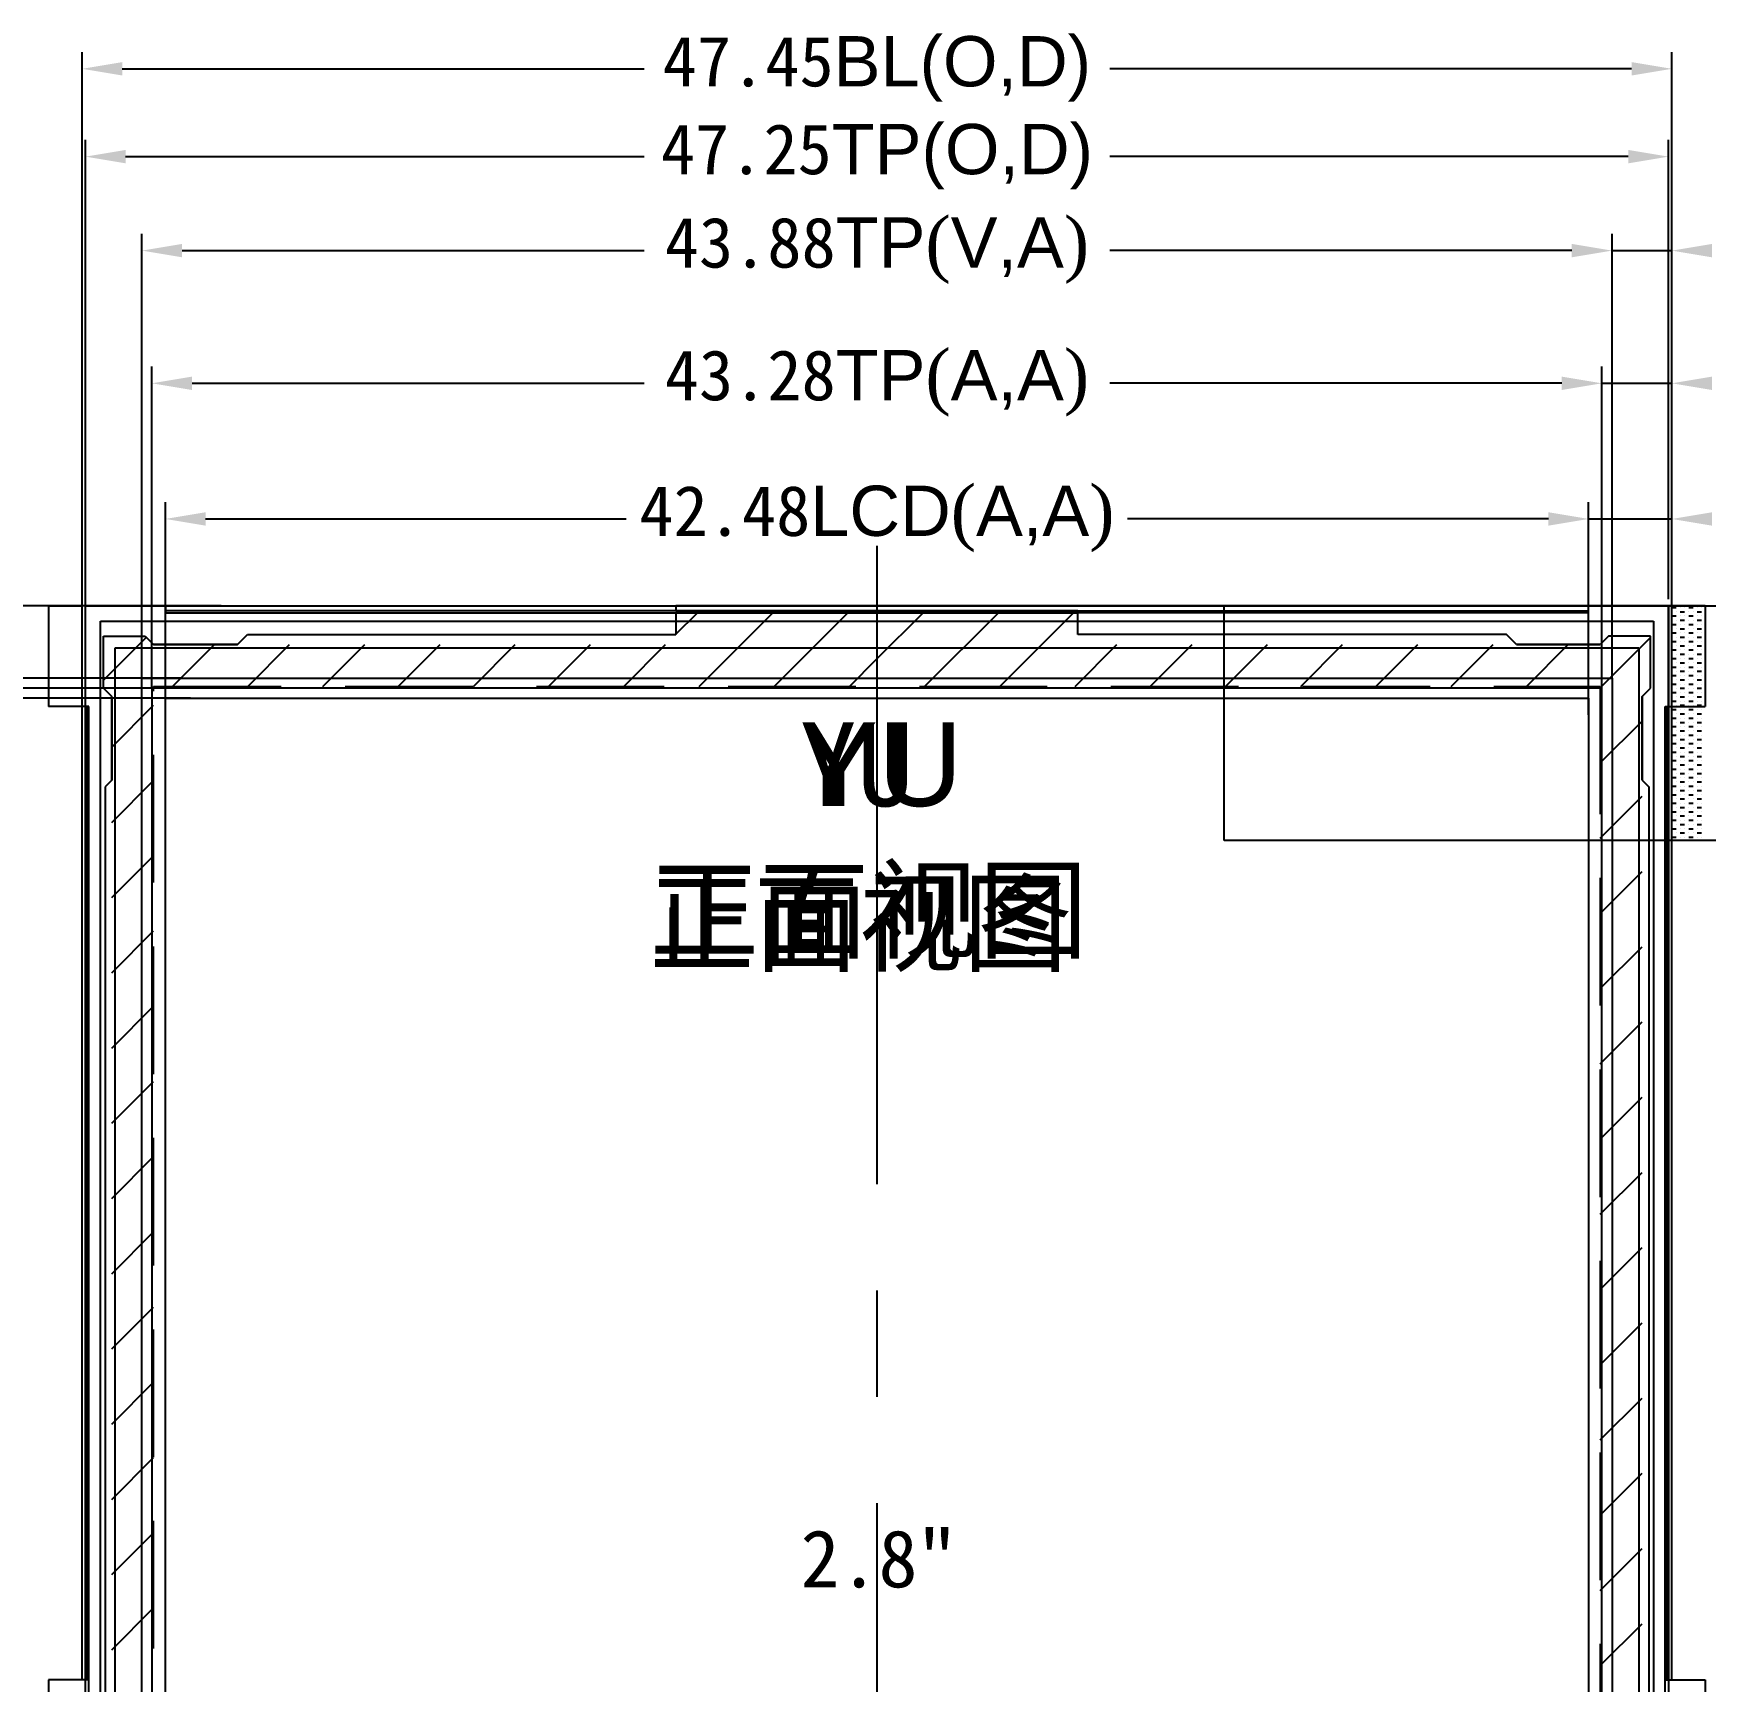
# Model space of a CAD drawing. Header units: millimetres. Extents: x 958 to 1294, y 45 to 284.
# Drawn here: x 998.18 to 1048.09, y 206.15 to 255.34 of the extents above; entities that cross this region are included whole.
import ezdxf

# ---------------------------------------------------------------- set-up
doc = ezdxf.new("R2010")
doc.units = ezdxf.units.MM
doc.linetypes.add('CENTER2', pattern=[28.575, 19.05, -3.175, 3.175, -3.175])
doc.linetypes.add('DASHED', pattern=[19.05, 12.7, -6.35])
for name, color, linetype in [('CEN', 6, 'CENTER2'), ('dim', 3, 'Continuous'), ('ICON', 6, 'Continuous'), ('MIAN', 7, 'Continuous'), ('TAPE A', 2, 'Continuous'), ('序号', 6, 'Continuous')]:
    doc.layers.add(name, color=color, linetype=linetype)

msp = doc.modelspace()

# ---------------------------------------------------------------- linework, layer by layer
at = {"color": 0}
for p, q in [((998.63, 238.249), (999.63, 238.249)), ((1002.13, 238.249), (999.63, 238.249)), ((999.63, 235.249), (999.63, 238.249)), ((1002.13, 238.249), (1001.369, 238.249)), ((1002.13, 238.049), (1002.13, 238.249)), ((1017.355, 238.249), (1017.355, 238.099)), ((1029.355, 238.099), (1029.355, 238.049)), ((1047.08, 238.249), (1044.58, 238.249)), ((1044.58, 238.249), (1044.58, 238.049)), ((1048.08, 238.249), (1047.08, 238.249)), ((1002.13, 238.049), (1029.355, 238.049)), ((1044.58, 238.049), (1017.355, 238.049)), ((1017.355, 238.049), (1017.355, 237.399)), ((1017.355, 237.405), (1017.998, 238.049)), ((1018.044, 235.849), (1020.243, 238.049)), ((1020.289, 235.849), (1022.488, 238.049)), ((1023.355, 236.67), (1024.734, 238.049)), ((1024.779, 235.849), (1026.979, 238.049)), ((1027.024, 235.849), (1029.224, 238.049)), ((1029.355, 237.399), (1029.355, 238.049)), ((1000.265, 235.799), (1000.265, 237.349)), ((1000.265, 237.349), (1001.515, 237.349)), ((1000.265, 236.031), (1001.549, 237.315)), ((1001.515, 237.349), (1001.765, 237.099)), ((1004.265, 237.099), (1001.765, 237.099)), ((1001.765, 237.099), (1004.265, 237.099)), ((1002.328, 235.849), (1003.578, 237.099)), ((1004.265, 237.099), (1004.565, 237.399)), ((1004.565, 237.399), (1017.355, 237.399)), ((1004.573, 235.849), (1005.823, 237.099)), ((1006.819, 235.849), (1008.068, 237.099)), ((1009.064, 235.849), (1010.313, 237.099)), ((1011.309, 235.849), (1012.558, 237.099)), ((1013.554, 235.849), (1014.803, 237.099)), ((1015.799, 235.849), (1017.048, 237.099)), ((1029.269, 235.849), (1030.519, 237.099)), ((1042.145, 237.399), (1029.355, 237.399)), ((1031.514, 235.849), (1032.764, 237.099)), ((1033.759, 235.849), (1035.009, 237.099)), ((1036.004, 235.849), (1037.254, 237.099)), ((1038.249, 235.849), (1039.499, 237.099)), ((1040.494, 235.849), (1041.744, 237.099)), ((1042.445, 237.099), (1042.145, 237.399)), ((1042.445, 237.099), (1044.945, 237.099)), ((1044.945, 237.099), (1042.445, 237.099)), ((1042.74, 235.849), (1043.989, 237.099)), ((1045.195, 237.349), (1044.945, 237.099)), ((1044.945, 235.81), (1046.445, 237.31)), ((1046.445, 237.349), (1045.195, 237.349)), ((1046.445, 235.799), (1046.445, 237.349)), ((1000.265, 235.799), (1000.265, 237.049)), ((1000.615, 236.999), (1046.095, 236.999)), ((1000.615, 173.359), (1000.615, 236.999)), ((1022.534, 235.849), (1023.355, 236.67)), ((1046.095, 236.999), (1046.095, 173.359)), ((1000.515, 235.549), (1000.265, 235.799)), ((1000.515, 235.549), (1000.265, 235.799)), ((1046.195, 235.549), (1046.445, 235.799)), ((1000.515, 233.049), (1000.515, 235.549)), ((1000.515, 235.549), (1000.515, 233.049)), ((1000.515, 234.036), (1001.765, 235.286)), ((1046.195, 233.049), (1046.195, 235.549)), ((1046.195, 235.549), (1046.195, 233.049)), ((1044.945, 233.565), (1046.195, 234.815)), ((1000.515, 233.049), (1000.315, 232.849)), ((1000.315, 232.849), (1000.315, 176.709)), ((1000.515, 231.791), (1001.765, 233.041)), ((1046.195, 233.049), (1046.395, 232.849)), ((1046.395, 232.849), (1046.395, 176.709)), ((1044.945, 231.319), (1046.195, 232.569)), ((1000.515, 229.546), (1001.765, 230.796)), ((1044.945, 229.074), (1046.195, 230.324)), ((1000.515, 227.301), (1001.765, 228.551)), ((1044.945, 226.829), (1046.195, 228.079)), ((1000.515, 225.056), (1001.765, 226.306)), ((1044.945, 224.584), (1046.195, 225.834)), ((1000.515, 222.81), (1001.765, 224.06)), ((1044.945, 222.339), (1046.195, 223.589)), ((1000.515, 220.565), (1001.765, 221.815)), ((1044.945, 220.094), (1046.195, 221.344)), ((1000.515, 218.32), (1001.765, 219.57)), ((1044.945, 217.849), (1046.195, 219.099)), ((1000.515, 216.075), (1001.765, 217.325)), ((1044.945, 215.604), (1046.195, 216.854)), ((1000.515, 213.83), (1001.765, 215.08)), ((1044.945, 213.359), (1046.195, 214.609)), ((1000.515, 211.585), (1001.765, 212.835)), ((1044.945, 211.114), (1046.195, 212.364)), ((1000.515, 209.34), (1001.765, 210.59)), ((1044.945, 208.869), (1046.195, 210.119)), ((1000.515, 207.095), (1001.765, 208.345)), ((1044.945, 206.624), (1046.195, 207.874)), ((998.63, 206.199), (998.63, 203.199)), ((999.83, 206.199), (998.63, 206.199)), ((1046.88, 206.199), (1048.08, 206.199)), ((1048.08, 206.199), (1048.08, 203.199))]:
    msp.add_line(p, q, dxfattribs=at)
at = {"color": 0, "linetype": 'Continuous'}
for p, q in [((998.63, 238.249), (998.63, 235.249)), ((1047.08, 235.249), (1047.08, 238.249)), ((1048.08, 238.249), (1048.08, 235.249)), ((999.83, 235.249), (998.63, 235.249)), ((999.83, 174.349), (999.83, 235.249)), ((1046.88, 235.249), (1048.08, 235.249)), ((1046.88, 174.349), (1046.88, 235.249))]:
    msp.add_line(p, q, dxfattribs=at)
at = {"color": 0}
msp.add_lwpolyline([(1002.115, 235.499), (1044.595, 235.499), (1044.595, 178.859), (1002.115, 178.859)], close=True, dxfattribs=at)
at = {"layer": 'CEN', "color": 0}
msp.add_line((1023.355, 240.047), (1023.355, 121.354), dxfattribs=at)
at = {"layer": 'dim', "color": 0}
for p, q in [((999.63, 237.807), (999.63, 254.78)), ((1047.08, 237.807), (1047.08, 254.78)), ((1000.83, 254.28), (1016.405, 254.28)), ((1045.88, 254.28), (1030.305, 254.28)), ((999.73, 238.255), (999.73, 252.159)), ((1046.98, 238.449), (1046.98, 252.159)), ((1000.93, 251.659), (1016.405, 251.659)), ((1045.78, 251.659), (1030.305, 251.659)), ((1001.415, 236.099), (1001.415, 249.354)), ((1045.295, 236.099), (1045.295, 249.354)), ((1045.295, 249.054), (1045.295, 249.354)), ((1047.08, 249.054), (1047.08, 249.354)), ((1002.615, 248.854), (1016.405, 248.854)), ((1044.095, 248.854), (1030.305, 248.854)), ((1044.095, 248.854), (1042.895, 248.854)), ((1045.295, 248.854), (1047.08, 248.854)), ((1001.715, 235.799), (1001.715, 245.394)), ((1044.995, 235.664), (1044.995, 245.394)), ((1044.995, 245.094), (1044.995, 245.394)), ((1047.08, 245.094), (1047.08, 245.394)), ((1002.915, 244.894), (1016.405, 244.894)), ((1043.795, 244.894), (1030.305, 244.894)), ((1043.795, 244.894), (1042.595, 244.894)), ((1044.995, 244.894), (1047.08, 244.894)), ((1002.115, 235.003), (1002.115, 241.346)), ((1044.595, 235.003), (1044.595, 241.346)), ((1044.595, 241.046), (1044.595, 241.346)), ((1047.08, 241.046), (1047.08, 241.346)), ((1003.315, 240.846), (1015.871, 240.846)), ((1043.395, 240.846), (1030.838, 240.846)), ((1043.395, 240.846), (1042.195, 240.846)), ((1044.595, 240.846), (1047.08, 240.846)), ((1003.781, 238.249), (984.862, 238.249)), ((1002.655, 238.249), (989.009, 238.249)), ((1002.6, 236.099), (991.863, 236.099)), ((1002.985, 235.799), (994.284, 235.799)), ((1002.861, 235.499), (996.232, 235.499))]:
    msp.add_line(p, q, dxfattribs=at)
for points in [[(1000.83, 254.48), (1000.83, 254.08), (999.63, 254.28)], [(1045.88, 254.48), (1045.88, 254.08), (1047.08, 254.28)], [(1000.93, 251.859), (1000.93, 251.459), (999.73, 251.659)], [(1045.78, 251.859), (1045.78, 251.459), (1046.98, 251.659)], [(1002.615, 249.054), (1002.615, 248.654), (1001.415, 248.854)], [(1044.095, 249.054), (1044.095, 248.654), (1045.295, 248.854)], [(1044.095, 249.054), (1044.095, 248.654), (1045.295, 248.854)], [(1048.28, 249.054), (1048.28, 248.654), (1047.08, 248.854)], [(1002.915, 245.094), (1002.915, 244.694), (1001.715, 244.894)], [(1043.795, 245.094), (1043.795, 244.694), (1044.995, 244.894)], [(1043.795, 245.094), (1043.795, 244.694), (1044.995, 244.894)], [(1048.28, 245.094), (1048.28, 244.694), (1047.08, 244.894)], [(1003.315, 241.046), (1003.315, 240.646), (1002.115, 240.846)], [(1043.395, 241.046), (1043.395, 240.646), (1044.595, 240.846)], [(1043.395, 241.046), (1043.395, 240.646), (1044.595, 240.846)], [(1048.28, 241.046), (1048.28, 240.646), (1047.08, 240.846)]]:
    msp.add_solid(points, dxfattribs=at)
at = {"layer": 'ICON', "color": 0}
for p, q in [((1000.18, 237.799), (1046.53, 237.799)), ((1000.18, 172.199), (1000.18, 237.799)), ((1000.18, 237.799), (1046.53, 237.799)), ((1000.18, 237.799), (1046.53, 237.799)), ((1000.18, 172.199), (1000.18, 237.799)), ((1046.53, 237.799), (1046.53, 172.199)), ((1046.53, 237.799), (1046.53, 172.199)), ((1001.415, 236.099), (1045.295, 236.099)), ((1001.415, 178.159), (1001.415, 236.099)), ((1001.415, 178.159), (1001.415, 236.099)), ((1001.415, 236.099), (1045.295, 236.099)), ((1045.295, 236.099), (1045.295, 178.159)), ((1045.295, 236.099), (1045.295, 178.159))]:
    msp.add_line(p, q, dxfattribs=at)
at = {"layer": 'MIAN', "color": 0}
for points in [[(1046.98, 238.249), (1046.98, 171.749), (999.73, 171.749), (999.73, 238.249)], [(1046.98, 238.249), (1046.98, 171.749), (999.73, 171.749), (999.73, 238.249)], [(1045.295, 174.659), (1001.415, 174.659), (1001.415, 236.099), (1045.295, 236.099)], [(1001.715, 174.959), (1044.995, 174.959), (1044.995, 235.799), (1001.715, 235.799)]]:
    msp.add_lwpolyline(points, close=True, dxfattribs=at)
at = {"layer": 'TAPE A', "color": 0}
for p, q in [((1033.721, 238.249), (1051.221, 238.249)), ((1033.721, 231.249), (1033.721, 238.249)), ((1046.98, 231.249), (1046.98, 238.249)), ((1047.079, 238.205), (1047.206, 238.205)), ((1047.079, 238.078), (1047.079, 238.078)), ((1047.206, 238.078), (1047.206, 238.078)), ((1047.333, 238.205), (1047.333, 238.205)), ((1047.333, 238.078), (1047.46, 238.078)), ((1047.46, 238.205), (1047.46, 238.205)), ((1047.587, 238.205), (1047.714, 238.205)), ((1047.587, 238.078), (1047.587, 238.078)), ((1047.714, 238.078), (1047.714, 238.078)), ((1047.841, 238.205), (1047.841, 238.205)), ((1047.841, 238.078), (1047.968, 238.078)), ((1047.968, 238.205), (1047.968, 238.205)), ((1047.079, 237.951), (1047.206, 237.951)), ((1047.079, 237.824), (1047.079, 237.824)), ((1047.079, 237.697), (1047.206, 237.697)), ((1047.079, 237.57), (1047.079, 237.57)), ((1047.206, 237.824), (1047.206, 237.824)), ((1047.206, 237.57), (1047.206, 237.57)), ((1047.333, 237.951), (1047.333, 237.951)), ((1047.333, 237.824), (1047.46, 237.824)), ((1047.333, 237.697), (1047.333, 237.697)), ((1047.333, 237.57), (1047.46, 237.57)), ((1047.46, 237.951), (1047.46, 237.951)), ((1047.46, 237.697), (1047.46, 237.697)), ((1047.587, 237.951), (1047.714, 237.951)), ((1047.587, 237.824), (1047.587, 237.824)), ((1047.587, 237.697), (1047.714, 237.697)), ((1047.587, 237.57), (1047.587, 237.57)), ((1047.714, 237.824), (1047.714, 237.824)), ((1047.714, 237.57), (1047.714, 237.57)), ((1047.841, 237.951), (1047.841, 237.951)), ((1047.841, 237.824), (1047.968, 237.824)), ((1047.841, 237.697), (1047.841, 237.697)), ((1047.841, 237.57), (1047.968, 237.57)), ((1047.968, 237.951), (1047.968, 237.951)), ((1047.968, 237.697), (1047.968, 237.697)), ((1047.079, 237.443), (1047.206, 237.443)), ((1047.079, 237.316), (1047.079, 237.316)), ((1047.079, 237.189), (1047.206, 237.189)), ((1047.206, 237.316), (1047.206, 237.316)), ((1047.333, 237.443), (1047.333, 237.443)), ((1047.333, 237.316), (1047.46, 237.316)), ((1047.333, 237.189), (1047.333, 237.189)), ((1047.46, 237.443), (1047.46, 237.443)), ((1047.46, 237.189), (1047.46, 237.189)), ((1047.587, 237.443), (1047.714, 237.443)), ((1047.587, 237.316), (1047.587, 237.316)), ((1047.587, 237.189), (1047.714, 237.189)), ((1047.714, 237.316), (1047.714, 237.316)), ((1047.841, 237.443), (1047.841, 237.443)), ((1047.841, 237.316), (1047.968, 237.316)), ((1047.841, 237.189), (1047.841, 237.189)), ((1047.968, 237.443), (1047.968, 237.443)), ((1047.968, 237.189), (1047.968, 237.189)), ((1047.079, 237.062), (1047.079, 237.062)), ((1047.079, 236.935), (1047.206, 236.935)), ((1047.079, 236.808), (1047.079, 236.808)), ((1047.079, 236.681), (1047.206, 236.681)), ((1047.206, 237.062), (1047.206, 237.062)), ((1047.206, 236.808), (1047.206, 236.808)), ((1047.333, 237.062), (1047.46, 237.062)), ((1047.333, 236.935), (1047.333, 236.935)), ((1047.333, 236.808), (1047.46, 236.808)), ((1047.333, 236.681), (1047.333, 236.681)), ((1047.46, 236.935), (1047.46, 236.935)), ((1047.46, 236.681), (1047.46, 236.681)), ((1047.587, 237.062), (1047.587, 237.062)), ((1047.587, 236.935), (1047.714, 236.935)), ((1047.587, 236.808), (1047.587, 236.808)), ((1047.587, 236.681), (1047.714, 236.681)), ((1047.714, 237.062), (1047.714, 237.062)), ((1047.714, 236.808), (1047.714, 236.808)), ((1047.841, 237.062), (1047.968, 237.062)), ((1047.841, 236.935), (1047.841, 236.935)), ((1047.841, 236.808), (1047.968, 236.808)), ((1047.841, 236.681), (1047.841, 236.681)), ((1047.968, 236.935), (1047.968, 236.935)), ((1047.968, 236.681), (1047.968, 236.681)), ((1047.079, 236.554), (1047.079, 236.554)), ((1047.079, 236.427), (1047.206, 236.427)), ((1047.079, 236.3), (1047.079, 236.3)), ((1047.079, 236.173), (1047.206, 236.173)), ((1047.206, 236.554), (1047.206, 236.554)), ((1047.206, 236.3), (1047.206, 236.3)), ((1047.333, 236.554), (1047.46, 236.554)), ((1047.333, 236.427), (1047.333, 236.427)), ((1047.333, 236.3), (1047.46, 236.3)), ((1047.333, 236.173), (1047.333, 236.173)), ((1047.46, 236.427), (1047.46, 236.427)), ((1047.46, 236.173), (1047.46, 236.173)), ((1047.587, 236.554), (1047.587, 236.554)), ((1047.587, 236.427), (1047.714, 236.427)), ((1047.587, 236.3), (1047.587, 236.3)), ((1047.587, 236.173), (1047.714, 236.173)), ((1047.714, 236.554), (1047.714, 236.554)), ((1047.714, 236.3), (1047.714, 236.3)), ((1047.841, 236.554), (1047.968, 236.554)), ((1047.841, 236.427), (1047.841, 236.427)), ((1047.841, 236.3), (1047.968, 236.3)), ((1047.841, 236.173), (1047.841, 236.173)), ((1047.968, 236.427), (1047.968, 236.427)), ((1047.968, 236.173), (1047.968, 236.173)), ((1047.079, 236.046), (1047.079, 236.046)), ((1047.079, 235.919), (1047.206, 235.919)), ((1047.079, 235.792), (1047.079, 235.792)), ((1047.079, 235.665), (1047.206, 235.665)), ((1047.206, 236.046), (1047.206, 236.046)), ((1047.206, 235.792), (1047.206, 235.792)), ((1047.333, 236.046), (1047.46, 236.046)), ((1047.333, 235.919), (1047.333, 235.919)), ((1047.333, 235.792), (1047.46, 235.792)), ((1047.333, 235.665), (1047.333, 235.665)), ((1047.46, 235.919), (1047.46, 235.919)), ((1047.46, 235.665), (1047.46, 235.665)), ((1047.587, 236.046), (1047.587, 236.046)), ((1047.587, 235.919), (1047.714, 235.919)), ((1047.587, 235.792), (1047.587, 235.792)), ((1047.587, 235.665), (1047.714, 235.665)), ((1047.714, 236.046), (1047.714, 236.046)), ((1047.714, 235.792), (1047.714, 235.792)), ((1047.841, 236.046), (1047.968, 236.046)), ((1047.841, 235.919), (1047.841, 235.919)), ((1047.841, 235.792), (1047.968, 235.792)), ((1047.841, 235.665), (1047.841, 235.665)), ((1047.968, 235.919), (1047.968, 235.919)), ((1047.968, 235.665), (1047.968, 235.665)), ((1047.079, 235.538), (1047.079, 235.538)), ((1047.079, 235.411), (1047.206, 235.411)), ((1047.079, 235.284), (1047.079, 235.284)), ((1047.079, 235.157), (1047.206, 235.157)), ((1047.206, 235.538), (1047.206, 235.538)), ((1047.206, 235.284), (1047.206, 235.284)), ((1047.333, 235.538), (1047.46, 235.538)), ((1047.333, 235.411), (1047.333, 235.411)), ((1047.333, 235.284), (1047.46, 235.284)), ((1047.333, 235.157), (1047.333, 235.157)), ((1047.46, 235.411), (1047.46, 235.411)), ((1047.46, 235.157), (1047.46, 235.157)), ((1047.587, 235.538), (1047.587, 235.538)), ((1047.587, 235.411), (1047.714, 235.411)), ((1047.587, 235.284), (1047.587, 235.284)), ((1047.587, 235.157), (1047.714, 235.157)), ((1047.714, 235.538), (1047.714, 235.538)), ((1047.714, 235.284), (1047.714, 235.284)), ((1047.841, 235.538), (1047.968, 235.538)), ((1047.841, 235.411), (1047.841, 235.411)), ((1047.841, 235.284), (1047.968, 235.284)), ((1047.841, 235.157), (1047.841, 235.157)), ((1047.968, 235.411), (1047.968, 235.411)), ((1047.968, 235.157), (1047.968, 235.157)), ((1047.079, 235.03), (1047.079, 235.03)), ((1047.079, 234.903), (1047.206, 234.903)), ((1047.079, 234.776), (1047.079, 234.776)), ((1047.079, 234.649), (1047.206, 234.649)), ((1047.206, 235.03), (1047.206, 235.03)), ((1047.206, 234.776), (1047.206, 234.776)), ((1047.333, 235.03), (1047.46, 235.03)), ((1047.333, 234.903), (1047.333, 234.903)), ((1047.333, 234.776), (1047.46, 234.776)), ((1047.333, 234.649), (1047.333, 234.649)), ((1047.46, 234.903), (1047.46, 234.903)), ((1047.46, 234.649), (1047.46, 234.649)), ((1047.587, 235.03), (1047.587, 235.03)), ((1047.587, 234.903), (1047.714, 234.903)), ((1047.587, 234.776), (1047.587, 234.776)), ((1047.587, 234.649), (1047.714, 234.649)), ((1047.714, 235.03), (1047.714, 235.03)), ((1047.714, 234.776), (1047.714, 234.776)), ((1047.841, 235.03), (1047.968, 235.03)), ((1047.841, 234.903), (1047.841, 234.903)), ((1047.841, 234.776), (1047.968, 234.776)), ((1047.841, 234.649), (1047.841, 234.649)), ((1047.968, 234.903), (1047.968, 234.903)), ((1047.968, 234.649), (1047.968, 234.649)), ((1047.079, 234.522), (1047.079, 234.522)), ((1047.079, 234.395), (1047.206, 234.395)), ((1047.079, 234.268), (1047.079, 234.268)), ((1047.079, 234.141), (1047.206, 234.141)), ((1047.206, 234.522), (1047.206, 234.522)), ((1047.206, 234.268), (1047.206, 234.268)), ((1047.333, 234.522), (1047.46, 234.522)), ((1047.333, 234.395), (1047.333, 234.395)), ((1047.333, 234.268), (1047.46, 234.268)), ((1047.333, 234.141), (1047.333, 234.141)), ((1047.46, 234.395), (1047.46, 234.395)), ((1047.46, 234.141), (1047.46, 234.141)), ((1047.587, 234.522), (1047.587, 234.522)), ((1047.587, 234.395), (1047.714, 234.395)), ((1047.587, 234.268), (1047.587, 234.268)), ((1047.587, 234.141), (1047.714, 234.141)), ((1047.714, 234.522), (1047.714, 234.522)), ((1047.714, 234.268), (1047.714, 234.268)), ((1047.841, 234.522), (1047.968, 234.522)), ((1047.841, 234.395), (1047.841, 234.395)), ((1047.841, 234.268), (1047.968, 234.268)), ((1047.841, 234.141), (1047.841, 234.141)), ((1047.968, 234.395), (1047.968, 234.395)), ((1047.968, 234.141), (1047.968, 234.141)), ((1047.079, 234.014), (1047.079, 234.014)), ((1047.079, 233.887), (1047.206, 233.887)), ((1047.079, 233.76), (1047.079, 233.76)), ((1047.079, 233.633), (1047.206, 233.633)), ((1047.206, 234.014), (1047.206, 234.014)), ((1047.206, 233.76), (1047.206, 233.76)), ((1047.333, 234.014), (1047.46, 234.014)), ((1047.333, 233.887), (1047.333, 233.887)), ((1047.333, 233.76), (1047.46, 233.76)), ((1047.333, 233.633), (1047.333, 233.633)), ((1047.46, 233.887), (1047.46, 233.887)), ((1047.46, 233.633), (1047.46, 233.633)), ((1047.587, 234.014), (1047.587, 234.014)), ((1047.587, 233.887), (1047.714, 233.887)), ((1047.587, 233.76), (1047.587, 233.76)), ((1047.587, 233.633), (1047.714, 233.633)), ((1047.714, 234.014), (1047.714, 234.014)), ((1047.714, 233.76), (1047.714, 233.76)), ((1047.841, 234.014), (1047.968, 234.014)), ((1047.841, 233.887), (1047.841, 233.887)), ((1047.841, 233.76), (1047.968, 233.76)), ((1047.841, 233.633), (1047.841, 233.633)), ((1047.968, 233.887), (1047.968, 233.887)), ((1047.968, 233.633), (1047.968, 233.633)), ((1047.079, 233.506), (1047.079, 233.506)), ((1047.079, 233.379), (1047.206, 233.379)), ((1047.079, 233.252), (1047.079, 233.252)), ((1047.079, 233.125), (1047.206, 233.125)), ((1047.206, 233.506), (1047.206, 233.506)), ((1047.206, 233.252), (1047.206, 233.252)), ((1047.333, 233.506), (1047.46, 233.506)), ((1047.333, 233.379), (1047.333, 233.379)), ((1047.333, 233.252), (1047.46, 233.252)), ((1047.333, 233.125), (1047.333, 233.125)), ((1047.46, 233.379), (1047.46, 233.379)), ((1047.46, 233.125), (1047.46, 233.125)), ((1047.587, 233.506), (1047.587, 233.506)), ((1047.587, 233.379), (1047.714, 233.379)), ((1047.587, 233.252), (1047.587, 233.252)), ((1047.587, 233.125), (1047.714, 233.125)), ((1047.714, 233.506), (1047.714, 233.506)), ((1047.714, 233.252), (1047.714, 233.252)), ((1047.841, 233.506), (1047.968, 233.506)), ((1047.841, 233.379), (1047.841, 233.379)), ((1047.841, 233.252), (1047.968, 233.252)), ((1047.841, 233.125), (1047.841, 233.125)), ((1047.968, 233.379), (1047.968, 233.379)), ((1047.968, 233.125), (1047.968, 233.125)), ((1047.079, 232.998), (1047.079, 232.998)), ((1047.079, 232.871), (1047.206, 232.871)), ((1047.079, 232.744), (1047.079, 232.744)), ((1047.079, 232.617), (1047.206, 232.617)), ((1047.206, 232.998), (1047.206, 232.998)), ((1047.206, 232.744), (1047.206, 232.744)), ((1047.333, 232.998), (1047.46, 232.998)), ((1047.333, 232.871), (1047.333, 232.871)), ((1047.333, 232.744), (1047.46, 232.744)), ((1047.333, 232.617), (1047.333, 232.617)), ((1047.46, 232.871), (1047.46, 232.871)), ((1047.46, 232.617), (1047.46, 232.617)), ((1047.587, 232.998), (1047.587, 232.998)), ((1047.587, 232.871), (1047.714, 232.871)), ((1047.587, 232.744), (1047.587, 232.744)), ((1047.587, 232.617), (1047.714, 232.617)), ((1047.714, 232.998), (1047.714, 232.998)), ((1047.714, 232.744), (1047.714, 232.744)), ((1047.841, 232.998), (1047.968, 232.998)), ((1047.841, 232.871), (1047.841, 232.871)), ((1047.841, 232.744), (1047.968, 232.744)), ((1047.841, 232.617), (1047.841, 232.617)), ((1047.968, 232.871), (1047.968, 232.871)), ((1047.968, 232.617), (1047.968, 232.617)), ((1047.079, 232.49), (1047.079, 232.49)), ((1047.079, 232.363), (1047.206, 232.363)), ((1047.079, 232.236), (1047.079, 232.236)), ((1047.079, 232.109), (1047.206, 232.109)), ((1047.206, 232.49), (1047.206, 232.49)), ((1047.206, 232.236), (1047.206, 232.236)), ((1047.333, 232.49), (1047.46, 232.49)), ((1047.333, 232.363), (1047.333, 232.363)), ((1047.333, 232.236), (1047.46, 232.236)), ((1047.333, 232.109), (1047.333, 232.109)), ((1047.46, 232.363), (1047.46, 232.363)), ((1047.46, 232.109), (1047.46, 232.109)), ((1047.587, 232.49), (1047.587, 232.49)), ((1047.587, 232.363), (1047.714, 232.363)), ((1047.587, 232.236), (1047.587, 232.236)), ((1047.587, 232.109), (1047.714, 232.109)), ((1047.714, 232.49), (1047.714, 232.49)), ((1047.714, 232.236), (1047.714, 232.236)), ((1047.841, 232.49), (1047.968, 232.49)), ((1047.841, 232.363), (1047.841, 232.363)), ((1047.841, 232.236), (1047.968, 232.236)), ((1047.841, 232.109), (1047.841, 232.109)), ((1047.968, 232.363), (1047.968, 232.363)), ((1047.968, 232.109), (1047.968, 232.109)), ((1047.079, 231.982), (1047.079, 231.982)), ((1047.079, 231.855), (1047.206, 231.855)), ((1047.079, 231.728), (1047.079, 231.728)), ((1047.079, 231.601), (1047.206, 231.601)), ((1047.206, 231.982), (1047.206, 231.982)), ((1047.206, 231.728), (1047.206, 231.728)), ((1047.333, 231.982), (1047.46, 231.982)), ((1047.333, 231.855), (1047.333, 231.855)), ((1047.333, 231.728), (1047.46, 231.728)), ((1047.333, 231.601), (1047.333, 231.601)), ((1047.46, 231.855), (1047.46, 231.855)), ((1047.46, 231.601), (1047.46, 231.601)), ((1047.587, 231.982), (1047.587, 231.982)), ((1047.587, 231.855), (1047.714, 231.855)), ((1047.587, 231.728), (1047.587, 231.728)), ((1047.587, 231.601), (1047.714, 231.601)), ((1047.714, 231.982), (1047.714, 231.982)), ((1047.714, 231.728), (1047.714, 231.728)), ((1047.841, 231.982), (1047.968, 231.982)), ((1047.841, 231.855), (1047.841, 231.855)), ((1047.841, 231.728), (1047.968, 231.728)), ((1047.841, 231.601), (1047.841, 231.601)), ((1047.968, 231.855), (1047.968, 231.855)), ((1047.968, 231.601), (1047.968, 231.601)), ((1051.721, 231.249), (1033.721, 231.249)), ((1047.079, 231.474), (1047.079, 231.474)), ((1047.079, 231.347), (1047.206, 231.347)), ((1047.206, 231.474), (1047.206, 231.474)), ((1047.333, 231.474), (1047.46, 231.474)), ((1047.333, 231.347), (1047.333, 231.347)), ((1047.46, 231.347), (1047.46, 231.347)), ((1047.587, 231.474), (1047.587, 231.474)), ((1047.587, 231.347), (1047.714, 231.347)), ((1047.714, 231.474), (1047.714, 231.474)), ((1047.841, 231.474), (1047.968, 231.474)), ((1047.841, 231.347), (1047.841, 231.347)), ((1047.968, 231.347), (1047.968, 231.347))]:
    msp.add_line(p, q, dxfattribs=at)
at = {"layer": 'TAPE A', "color": 0, "linetype": 'DASHED', "ltscale": 0.3}
for p, q in [((1001.765, 235.849), (1044.945, 235.849)), ((1001.765, 178.559), (1001.765, 235.849)), ((1044.945, 235.849), (1044.945, 178.559))]:
    msp.add_line(p, q, dxfattribs=at)
at = {"layer": '序号', "color": 0}
for p, q in [((999.73, 238.249), (1002.13, 238.249)), ((1002.13, 238.249), (1029.355, 238.249)), ((1029.355, 238.099), (1002.13, 238.099)), ((1044.58, 238.249), (1017.355, 238.249)), ((1017.355, 238.099), (1044.58, 238.099)), ((999.63, 206.199), (999.63, 235.249)), ((999.78, 206.199), (999.78, 235.249)), ((1046.93, 206.199), (1046.93, 235.249)), ((1047.08, 206.199), (1047.08, 235.249))]:
    msp.add_line(p, q, dxfattribs=at)

# ---------------------------------------------------------------- texts
at = {"layer": 'dim', "color": 0, "char_height": 1.5, "attachment_point": 5}
for s, insert in [('\\A1;47.45{\\fArial|b0|i0|c134|p32;BL(O,D)}', (1023.355, 254.28)), ('\\A1;47.25{\\fArial|b0|i0|c134|p32;TP(O,D)}', (1023.355, 251.659)), ('\\A1;43.88{\\fArial|b0|i0|c134|p32;TP\\fTimes New Roman|b0|i0|c134|p18;(\\fArial|b0|i0|c134|p32;V,A\\fTimes New Roman|b0|i0|c134|p18;)}', (1023.355, 248.854)), ('\\A1;43.28{\\fArial|b0|i0|c134|p32;TP\\fTimes New Roman|b0|i0|c134|p18;(\\fArial|b0|i0|c134|p32;A,A\\fTimes New Roman|b0|i0|c134|p18;)}', (1023.355, 244.894)), ('\\A1;42.48{\\fArial|b0|i0|c134|p32;LCD\\fTimes New Roman|b0|i0|c134|p18;(\\fArial|b0|i0|c134|p32;A,A\\fTimes New Roman|b0|i0|c134|p18;)}', (1023.355, 240.846))]:
    msp.add_mtext(s, dxfattribs=dict(at, insert=insert))
at = {"layer": 'dim', "color": 0, "attachment_point": 1}
for s, insert, char_height, width in [('{\\fArial|b0|i0|c0|p34;YU}', (1021.059, 234.775), 2.5, 5.33429), ('{\\fArial|b0|i0|c0|p34;YU}', (1021.059, 234.775), 2.5, 5.33429), ('{\\fSimHei|b0|i0|c134|p2;正面视图}', (1016.568, 230.383), 2.4, 15.73082), ('{\\fSimHei|b0|i0|c134|p2;正面视图}', (1016.568, 230.383), 2.4, 15.73082)]:
    msp.add_mtext(s, dxfattribs=dict(at, insert=insert, char_height=char_height, width=width))
at = {"layer": 'TAPE A', "color": 0}
for s, height, p in [('YU', 2.5, (1021.049, 232.275)), ('正面视图', 2.4, (1016.568, 227.59)), ('2.8"', 1.71, (1021.076, 208.961))]:
    msp.add_text(s, height=height, dxfattribs=at).set_placement(p)

doc.saveas('drawing.dxf')
